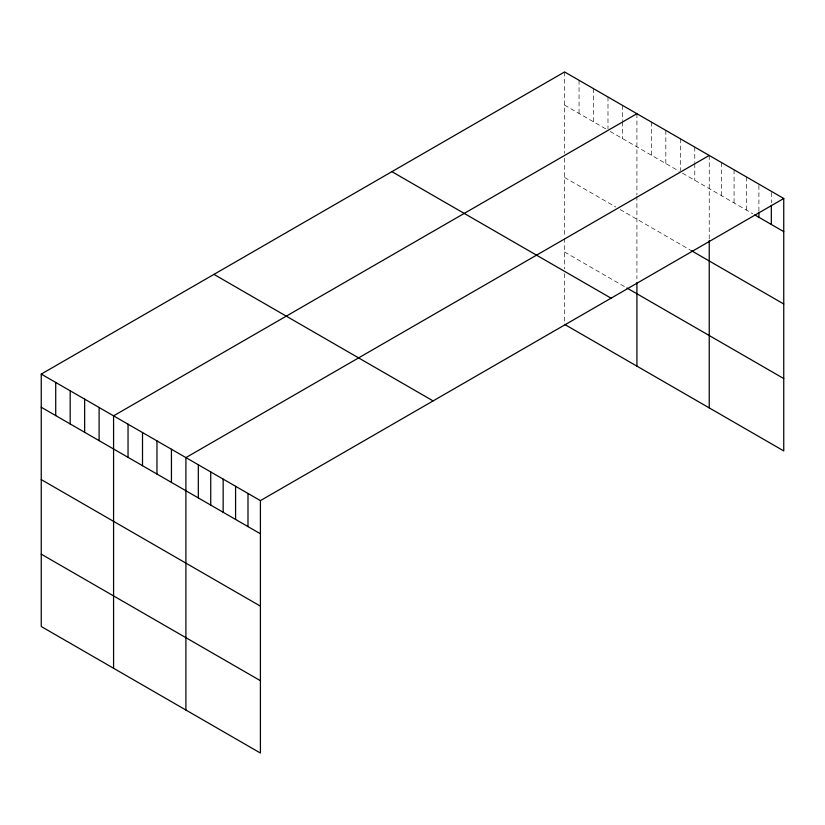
<?xml version="1.0" encoding="UTF-8"?>
<svg xmlns="http://www.w3.org/2000/svg" width="825" height="825" viewBox="0 0 825 825"><rect width="100%" height="100%" fill="white"/><g stroke="black" fill="none" stroke-linecap="round" stroke-linejoin="round"><path stroke-width="0.62" stroke-dasharray="4.12 3.09" d="M564.589 105.105L606.87 129.515M610.201 131.443L679.192 171.27M682.533 173.198L752.699 213.706M564.589 177.458L615.77 207.013M620.214 209.581L691.433 250.697M564.589 252.017L625.783 287.347M771.334 192.586L771.334 202.785M758.907 185.419L758.907 210.922M746.491 176.973L746.491 210.127M734.075 169.795L734.075 202.95M721.648 162.628L721.648 195.783M709.232 155.461L709.232 239.271M694.774 147.108L694.774 162.412M694.774 163.68L694.774 180.263M680.305 138.755L680.305 170.631M665.837 130.402L665.837 163.556M651.379 122.059L651.379 155.203M636.91 113.706L636.91 195.102M636.91 196.298L636.91 278.86M622.442 105.352L622.442 120.656M622.442 121.925L622.442 138.507M607.984 96.999L607.984 128.875M593.515 88.646L593.515 121.801M579.047 80.293L579.047 113.448M564.589 71.95L564.589 153.337M564.589 158.163L564.589 237.105M564.589 238.343L564.589 268.898M564.589 273.725L564.589 323.173"/><path stroke-width="1.24" d="M41.25 374.086L260.411 500.62L260.411 753.05L41.25 626.515L41.25 374.086L564.589 71.95L783.75 198.485L783.75 450.914L564.589 324.38M636.91 113.706L113.572 415.852L113.572 668.281M709.232 155.461L185.903 457.607L185.903 710.036M260.411 500.62L783.75 198.485M754.772 214.902L783.75 231.639M691.433 250.697L783.75 303.992M626.897 287.987L783.75 378.551M391.885 171.652L611.047 298.186M213.953 274.385L433.115 400.919M41.25 407.241L260.411 533.775M41.25 479.603L260.411 606.138M41.25 554.163L260.411 680.697M771.334 205.332L771.334 224.462M758.907 212.19L758.907 217.295M709.232 240.467L709.232 407.89M636.91 282.583L636.91 366.135M247.995 493.453L247.995 526.608M235.579 486.286L235.579 519.441M223.162 479.119L223.162 512.263M210.736 471.941L210.736 505.096M198.32 464.774L198.32 497.929M171.435 449.254L171.435 482.408M156.967 440.901L156.967 474.055M142.508 432.548L142.508 465.702M128.04 424.194L128.04 457.349M99.113 407.498L99.113 440.653M84.645 399.145L84.645 432.3M70.177 390.792L70.177 423.947M55.718 382.439L55.718 415.594"/></g></svg>
